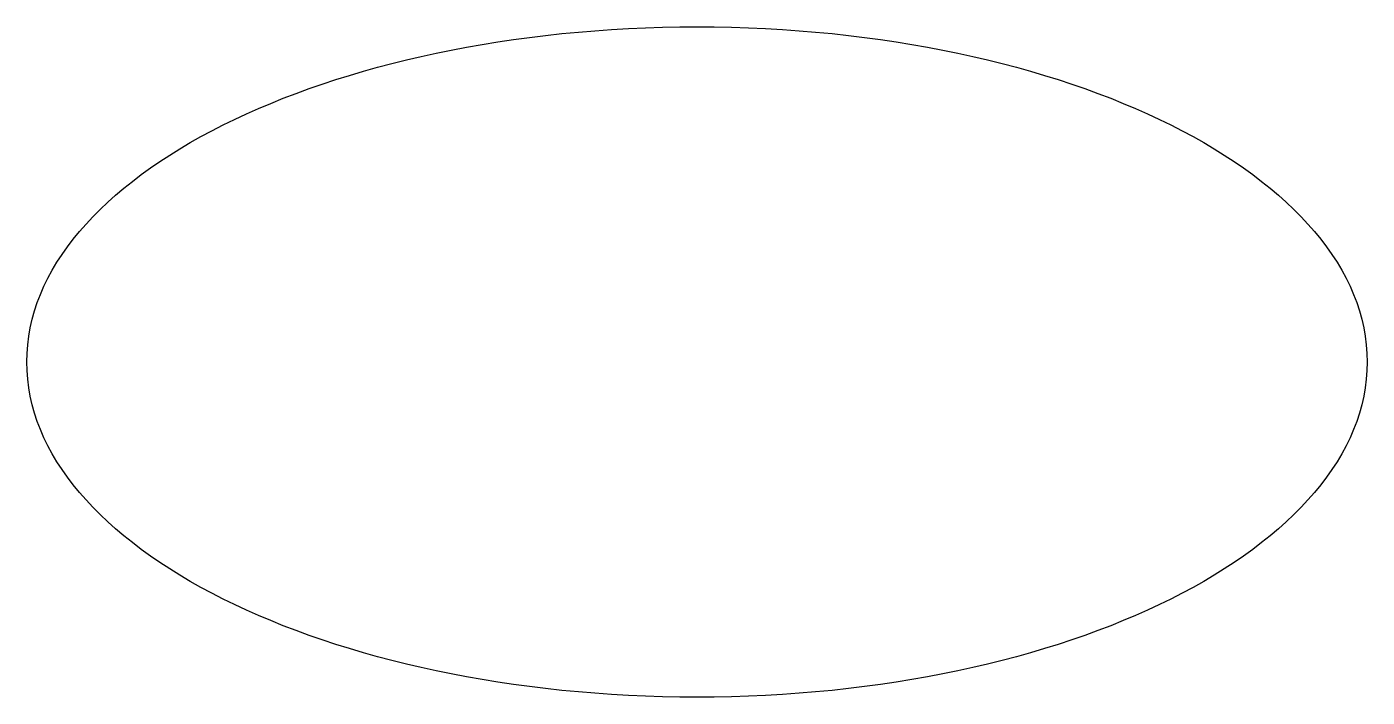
# Model space of a CAD drawing. Header units: metres. Extents: x -10 to 10, y -5 to 5.
import ezdxf

# ---------------------------------------------------------------- set-up
doc = ezdxf.new("R2010")
doc.units = ezdxf.units.M

# ---------------------------------------------------------------- blocks, each defined once
blk = doc.blocks.new('DISK')
blk.add_circle((0, 0), 5)

msp = doc.modelspace()

# ---------------------------------------------------------------- block references
at = {"xscale": 2}
msp.add_blockref('DISK', (0, 0), dxfattribs=at)

doc.saveas('drawing.dxf')
